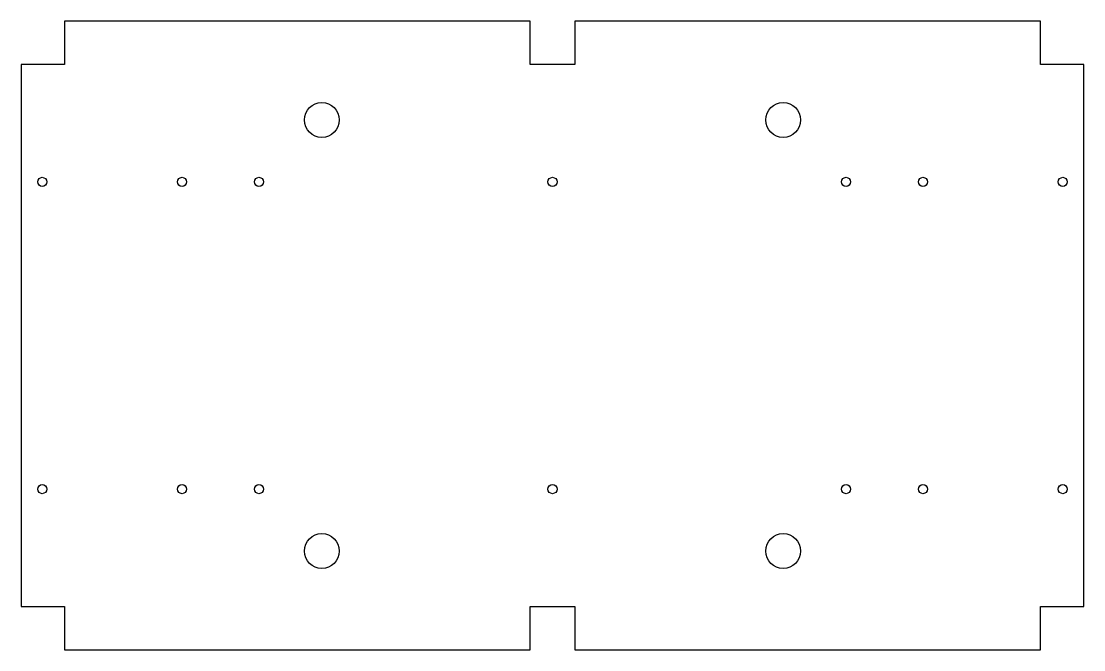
# Model space of a CAD drawing. Header units: millimetres. Extents: x -380 to 380, y -225 to 225.
import ezdxf

# ---------------------------------------------------------------- set-up
doc = ezdxf.new("R2010")
doc.units = ezdxf.units.MM
doc.layers.add('CUT', color=7, linetype='CONTINUOUS')

msp = doc.modelspace()

# ---------------------------------------------------------------- linework, layer by layer
at = {"layer": 'CUT'}
for p, q in [((-349, 225), (-349, 194)), ((-16, 225), (-349, 225)), ((-16, 194), (-16, 225)), ((16, 225), (16, 194)), ((349, 225), (16, 225)), ((349, 194), (349, 225)), ((-380, 194), (-380, -194)), ((-349, 194), (-380, 194)), ((16, 194), (-16, 194)), ((380, 194), (349, 194)), ((380, -194), (380, 194)), ((-380, -194), (-349, -194)), ((-349, -194), (-349, -225)), ((-16, -225), (-16, -194)), ((-16, -194), (16, -194)), ((16, -194), (16, -225)), ((349, -225), (349, -194)), ((349, -194), (380, -194)), ((-349, -225), (-16, -225)), ((16, -225), (349, -225))]:
    msp.add_line(p, q, dxfattribs=at)
for centre, radius in [((-165, 154.34), 12.5), ((165, 154.34), 12.5), ((-365, 110), 3.25), ((-265, 110), 3.25), ((-210, 110), 3.25), ((0, 110), 3.25), ((210, 110), 3.25), ((265, 110), 3.25), ((365, 110), 3.25), ((-365, -110), 3.25), ((-265, -110), 3.25), ((-210, -110), 3.25), ((0, -110), 3.25), ((210, -110), 3.25), ((265, -110), 3.25), ((365, -110), 3.25), ((-165, -154.34), 12.5), ((165, -154.34), 12.5)]:
    msp.add_circle(centre, radius, dxfattribs=at)

doc.saveas('drawing.dxf')
